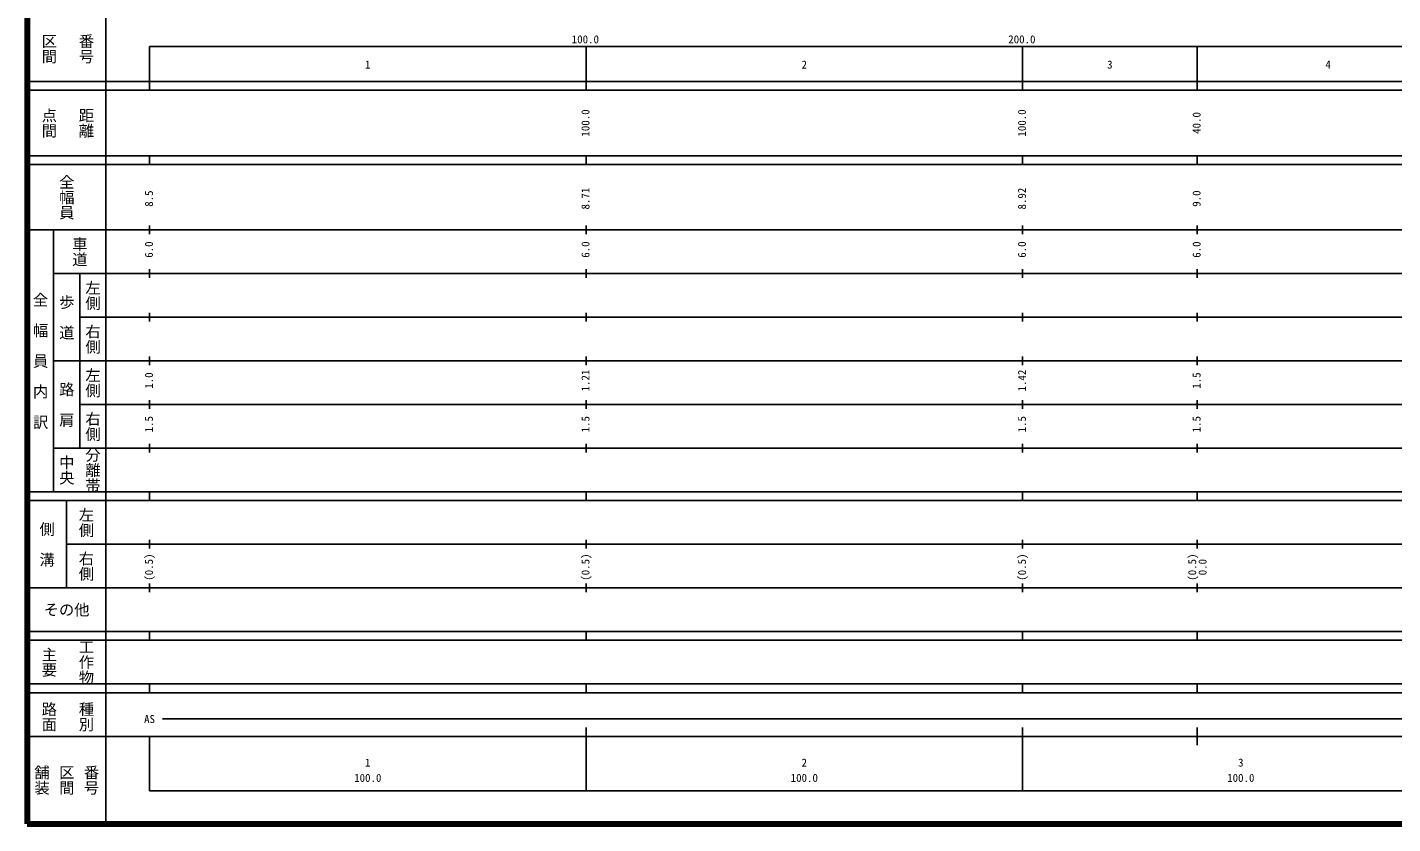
# Model space of a CAD drawing. Units: millimetres on the paper, enlarged 1000 times. Extents: x 40000 to 680000, y 20000 to 380000.
# Drawn here: x 40000 to 352795, y 20000 to 202409 of the extents above; entities that cross this region are included whole.
import ezdxf
from ezdxf.enums import TextEntityAlignment as Align

# ---------------------------------------------------------------- set-up
doc = ezdxf.new("R2010")
doc.units = ezdxf.units.MM
doc.header["$LTSCALE"] = 1000
doc.layers.add('M-TTL', color=2, linetype='Continuous', lineweight=140)
doc.layers.add('M-TTL-BAND', color=7, linetype='Continuous', lineweight=25)
doc.styles.add('@ＭＳ ゴシック', font='')
doc.styles.add('ＭＳ ゴシック', font='')
doc.styles.get('@ＭＳ ゴシック').set_extended_font_data('@MS Gothic')
doc.styles.get('ＭＳ ゴシック').set_extended_font_data('MS Gothic')

msp = doc.modelspace()

# ---------------------------------------------------------------- linework, layer by layer
at = {"layer": 'M-TTL'}
for p, q in [((40000, 380000), (40000, 20000)), ((40000, 20000), (680000, 20000))]:
    msp.add_line(p, q, dxfattribs=at)
at = {"layer": 'M-TTL-BAND'}
for p, q in [((58000, 370000), (58000, 20000)), ((68000, 198000), (579000, 198000)), ((68000, 198000), (68000, 188000)), ((168000, 188000), (168000, 198000)), ((268000, 188000), (268000, 198000)), ((308000, 188000), (308000, 198000)), ((40000, 190000), (579000, 190000)), ((40000, 188000), (579000, 188000)), ((40000, 173000), (579000, 173000)), ((68000, 171000), (68000, 173000)), ((168000, 171000), (168000, 173000)), ((268000, 171000), (268000, 173000)), ((308000, 171000), (308000, 173000)), ((40000, 171000), (579000, 171000)), ((68000, 155000), (68000, 157000)), ((168000, 155000), (168000, 157000)), ((268000, 155000), (268000, 157000)), ((308000, 155000), (308000, 157000)), ((40000, 156000), (579000, 156000)), ((46000, 96000), (46000, 156000)), ((46000, 146000), (579000, 146000)), ((52000, 146000), (52000, 106000)), ((68000, 145000), (68000, 147000)), ((168000, 145000), (168000, 147000)), ((268000, 145000), (268000, 147000)), ((308000, 145000), (308000, 147000)), ((52000, 136000), (579000, 136000)), ((68000, 135000), (68000, 137000)), ((168000, 135000), (168000, 137000)), ((268000, 135000), (268000, 137000)), ((308000, 135000), (308000, 137000)), ((46000, 126000), (579000, 126000)), ((68000, 125000), (68000, 127000)), ((168000, 125000), (168000, 127000)), ((268000, 125000), (268000, 127000)), ((308000, 125000), (308000, 127000)), ((52000, 116000), (579000, 116000)), ((68000, 115000), (68000, 117000)), ((168000, 115000), (168000, 117000)), ((268000, 115000), (268000, 117000)), ((308000, 115000), (308000, 117000)), ((68000, 105000), (68000, 107000)), ((168000, 105000), (168000, 107000)), ((268000, 105000), (268000, 107000)), ((308000, 105000), (308000, 107000)), ((46000, 106000), (579000, 106000)), ((40000, 96000), (579000, 96000)), ((40000, 94000), (579000, 94000)), ((49000, 94000), (49000, 74000)), ((68000, 94000), (68000, 96000)), ((168000, 94000), (168000, 96000)), ((268000, 94000), (268000, 96000)), ((308000, 94000), (308000, 96000)), ((68000, 83000), (68000, 85000)), ((168000, 83000), (168000, 85000)), ((268000, 83000), (268000, 85000)), ((308000, 83000), (308000, 85000)), ((49000, 84000), (579000, 84000)), ((40000, 74000), (579000, 74000)), ((68000, 73000), (68000, 75000)), ((168000, 73000), (168000, 75000)), ((268000, 73000), (268000, 75000)), ((308000, 73000), (308000, 75000)), ((40000, 64000), (579000, 64000)), ((68000, 62000), (68000, 64000)), ((168000, 62000), (168000, 64000)), ((268000, 62000), (268000, 64000)), ((308000, 62000), (308000, 64000)), ((40000, 62000), (579000, 62000)), ((40000, 52000), (579000, 52000)), ((68000, 50000), (68000, 52000)), ((168000, 50000), (168000, 52000)), ((268000, 50000), (268000, 52000)), ((308000, 50000), (308000, 52000)), ((40000, 50000), (579000, 50000)), ((71000, 44000), (565000, 44000)), ((168000, 27500), (168000, 42000)), ((268000, 27500), (268000, 42000)), ((308000, 38000), (308000, 42000)), ((40000, 40000), (579000, 40000)), ((68000, 40000), (68000, 27500)), ((68000, 27500), (579000, 27500))]:
    msp.add_line(p, q, dxfattribs=at)

# ---------------------------------------------------------------- texts
at = {"layer": 'M-TTL-BAND', "style": '@ＭＳ ゴシック'}
for s, p in [('区間', (45000, 197500)), ('番号', (53500, 197500)), ('点間', (45000, 180500)), ('距離', (53500, 180500)), ('全幅員', (49000, 163500)), ('車道', (52000, 151000)), ('左側', (55000, 141000)), ('全\u3000幅\u3000員\u3000内\u3000訳', (43000, 126000)), ('歩\u3000道', (49000, 136000)), ('右側', (55000, 131000)), ('左側', (55000, 121000)), ('路\u3000肩', (49000, 116000)), ('右側', (55000, 111000)), ('中央', (49000, 101000)), ('分離帯', (55000, 101000)), ('左側', (53500, 89000)), ('側\u3000溝', (44500, 84000)), ('右側', (53500, 79000)), ('主要', (45000, 57000)), ('工作物', (53500, 57000)), ('路面', (45000, 44500)), ('種別', (53500, 44500)), ('舗装', (43333, 30000)), ('区間', (49000, 30000)), ('番号', (54667, 30000))]:
    msp.add_text(s, height=2566, rotation=270, dxfattribs=at).set_placement(p, align=Align.MIDDLE_CENTER)
at = {"layer": 'M-TTL-BAND', "style": 'ＭＳ ゴシック'}
for s, p in [('100.0', (167844, 198195)), ('200.0', (267844, 198195)), ('1', (118000, 192405)), ('2', (218000, 192405)), ('3', (288000, 192405)), ('4', (338000, 192405)), ('AS', (68000, 42500)), ('1', (118000, 32523)), ('2', (218000, 32523)), ('3', (318000, 32523)), ('100.0', (118000, 29033)), ('100.0', (218000, 29033)), ('100.0', (318000, 29033))]:
    msp.add_text(s, height=1833, dxfattribs=at).set_placement(p, align=Align.BOTTOM_CENTER)
for s, p in [('100.0', (169329, 180500)), ('100.0', (269329, 180500)), ('40.0', (309329, 180500)), ('8.5', (69329, 163174)), ('8.71', (169329, 163174)), ('8.92', (269329, 163174)), ('9.0', (309329, 163174)), ('6.0', (69329, 151500)), ('6.0', (169329, 151500)), ('6.0', (269329, 151500)), ('6.0', (309329, 151500)), ('1.0', (69329, 121500)), ('1.21', (169329, 121500)), ('1.42', (269329, 121500)), ('1.5', (309329, 121500)), ('1.5', (69329, 111500)), ('1.5', (169329, 111500)), ('1.5', (269329, 111500)), ('1.5', (309329, 111500)), ('(0.5)', (69329, 78764)), ('(0.5)', (169329, 78764)), ('(0.5)', (269329, 78764)), ('(0.5)', (308329, 78764)), ('0.0', (310699, 78764))]:
    msp.add_text(s, height=1833, rotation=90, dxfattribs=at).set_placement(p, align=Align.BOTTOM_CENTER)
msp.add_text('その他', height=2566, dxfattribs=at).set_placement((49000, 69000), align=Align.MIDDLE_CENTER)

doc.saveas('drawing.dxf')
